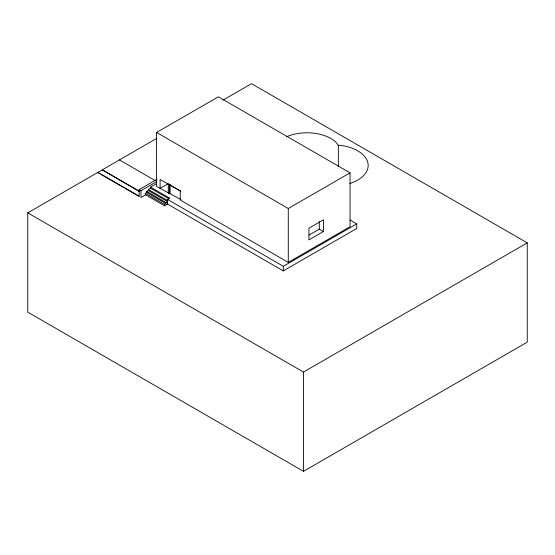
<?xml version="1.0" encoding="UTF-8"?>
<svg xmlns="http://www.w3.org/2000/svg" width="555" height="555" viewBox="0 0 555 555"><rect width="100%" height="100%" fill="white"/><g stroke="black" fill="none" stroke-linecap="round" stroke-linejoin="round"><path stroke-width="0.83" d="M168.325 183.636L160.097 188.388L156.586 186.355L156.586 132.472L218.358 96.813L350.052 172.848L350.052 226.724L288.281 262.39L180.25 200.015L180.25 191.052L160.097 179.418L160.097 188.388L168.595 192.939L168.29 193.112L168.29 184.149M222.999 100.136L251.512 83.673L527.25 242.868L527.25 342.137L303.488 471.327L27.75 312.132L27.75 212.863L97.909 172.355L139.125 196.151M139.756 191.746L102.286 169.83L156.961 138.264M97.909 172.355L102.286 170.107M139.125 196.435L139.125 189.63L157.079 179.265M139.125 189.63L140.984 190.698L156.69 181.631M168.956 198.85L150.495 188.187L150.495 187.097L156.496 183.629M165.959 202.526L165.959 203.602L146.756 192.516L146.756 191.44L165.959 202.526L167.534 201.618L148.331 190.531L148.331 189.435L150.495 188.187M146.756 191.44L148.331 190.531M140.984 190.698L140.984 197.504L145.361 194.978L145.361 193.327L146.756 192.516M168.29 193.112L169.331 193.716L170.08 193.286L170.08 184.315M180.25 191.052L180.923 190.663M349.997 219.967L356.74 223.866L356.74 228.5L283.3 270.902L167.534 204.067L167.534 199.432L169.698 198.184L150.495 187.097M145.361 193.327L164.564 204.413L165.959 203.602M145.361 194.694L164.564 205.78L167.534 204.067M156.586 132.472L288.281 208.507L350.052 172.848M309.156 235.015L319.298 229.159L323.412 231.532L323.412 219.829L308.927 228.195L308.927 239.899L323.412 231.532M167.534 199.432L283.3 266.268L356.74 223.866M27.75 212.863L303.488 372.058L527.25 242.868M286.748 136.648A33.952 19.605 0 0 1 335.373 141.657L338.342 145.216L343.85 145.847A35.874 20.715 0 0 1 368.021 163.579A35.874 20.715 0 0 1 349.789 183.538M169.677 193.515L180.999 199.585M169.705 184.746L179.542 190.434M119.443 159.923L155.414 180.694M148.331 189.435L167.534 200.522M102.286 169.83L139.756 191.461M97.909 172.64L100.157 173.937M101.655 174.804L124.14 187.784M125.638 188.644L138.375 196.005M338.342 145.216L338.342 166.729M319.298 221.632L319.298 229.159M303.488 372.058L303.488 471.327M288.281 208.507L288.281 262.39M283.3 266.268L283.3 270.902M169.331 184.746L169.331 193.716M164.564 204.413L164.564 205.78"/></g></svg>
